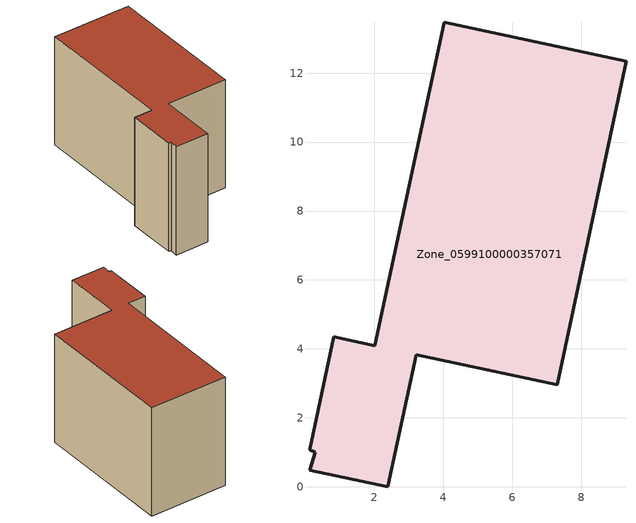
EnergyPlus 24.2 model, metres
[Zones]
Zone_0599100000357071
 floor ground (C_G): 0.28,1.01 0.12,1.08 0.82,4.35 2.01,4.09 4.03,13.48 9.3,12.35 7.3,2.96 3.21,3.83 2.39,0 0.13,0.48 z0
 wall outside (C_F): 3.21,3.83 7.3,2.96 9.3,12.35 4.03,13.48 2.01,4.09 0.82,4.35 0.12,1.08 0.28,1.01 0.13,0.48 2.39,0 3.21,3.83 z0:7.71
 roof outside (C_R): 0.13,0.48 2.39,0 3.21,3.83 7.3,2.96 9.3,12.35 4.03,13.48 2.01,4.09 0.82,4.35 0.12,1.08 0.28,1.01 z7.71
[BUILDING]
Pand.0599100000357071: North Axis=0; Terrain=City; Loads Convergence Tolerance Value=0.04; Temperature Convergence Tolerance Value=0.4; Solar Distribution=FullExterior; Maximum Number of Warmup Days=25; Minimum Number of Warmup Days=1
[Site:Location]
Rotterdam.The.Hague.AP_ZH_NLD Design_Conditions: Latitude=51.96; Longitude=4.45; Time Zone=1; Elevation=-4.5
[SITE:GROUNDTEMPERATURE:BUILDINGSURFACE]
18, 18, 18, 18, 18, 18, 18, 18, 18, 18, 18, 18
[MATERIAL] Thermal Absorptance=0.9; Solar Absorptance=0.7; Visible Absorptance=0.7
Name | Roughness | Thickness | Conductivity | Density | Specific Heat
G.TI.1992-2005 | MediumSmooth | 0.15 | 0.06 | 540 | 1210
F.TI.1992-2005 | Rough | 0.3 | 0.12 | 1920 | 840
R.TI.1992-2005 | MediumRough | 0.2 | 0.08 | 1500 | 1000
[CONSTRUCTION]
C_G: G.TI.1992-2005
C_F: F.TI.1992-2005
C_R: R.TI.1992-2005
[ZONE]
Zone_0599100000357071: Type=1; Multiplier=1; Ceiling Height=Autocalculate; Volume=Autocalculate; Floor Area=autocalculate; Part of Total Floor Area=Yes
[ZONEINFILTRATION:DESIGNFLOWRATE]
Infil_Zone_0599100000357071: Zone or ZoneList or Space or SpaceList=Zone_0599100000357071; Schedule=AlwaysOn; Design Flow Rate Calculation Method=Flow/Area; Flow Rate per Floor Area=0.0015; Constant Term Coefficient=1; Temperature Term Coefficient=0; Velocity Term Coefficient=0; Velocity Squared Term Coefficient=0
[HVACTEMPLATE:ZONE:IDEALLOADSAIRSYSTEM]
Zone_0599100000357071: Maximum Heating Supply Air Temperature=50; Minimum Cooling Supply Air Temperature=13; Maximum Heating Supply Air Humidity Ratio=0.0156; Minimum Cooling Supply Air Humidity Ratio=0.0077; Heating Limit=NoLimit; Cooling Limit=NoLimit; Dehumidification Control Type=ConstantSensibleHeatRatio; Cooling Sensible Heat Ratio=0.7; Dehumidification Setpoint=60; Humidification Control Type=None; Humidification Setpoint=30; Outdoor Air Method=None; Outdoor Air Flow Rate per Person=0.00944; Outdoor Air Flow Rate per Zone Floor Area=0; Outdoor Air Flow Rate per Zone=0; Demand Controlled Ventilation Type=None; Outdoor Air Economizer Type=NoEconomizer; Heat Recovery Type=None; Sensible Heat Recovery Effectiveness=0.7; Latent Heat Recovery Effectiveness=0.65
[ZONECONTROL:THERMOSTAT]
ThermostatControl_Zone_0599100000357071: Zone or ZoneList=Zone_0599100000357071; Control Type Schedule=DualSetpointControlType; Control 1=Thermostat_Zone_0599100000357071; Temperature Difference Between Cutout And Setpoint=0
[THERMOSTATSETPOINT:DUALSETPOINT]
Thermostat_Zone_0599100000357071: Heating Setpoint Temperature Schedule=HeatingSetpoint_Zone_0599100000357071; Cooling Setpoint Temperature Schedule=CoolingSetpoint_Zone_0599100000357071
[SCHEDULE:COMPACT]
HeatingSetpoint_Zone_0599100000357071: Through: 12/31, For: AllDays, Until: 24:00, 21
CoolingSetpoint_Zone_0599100000357071: Through: 12/31, For: AllDays, Until: 24:00, 24
DualSetpointControlType: Through: 12/31, For: AllDays, Until: 24:00, 4
AlwaysOn: Through: 12/31, For: AllDays, Until: 24:00, 1
